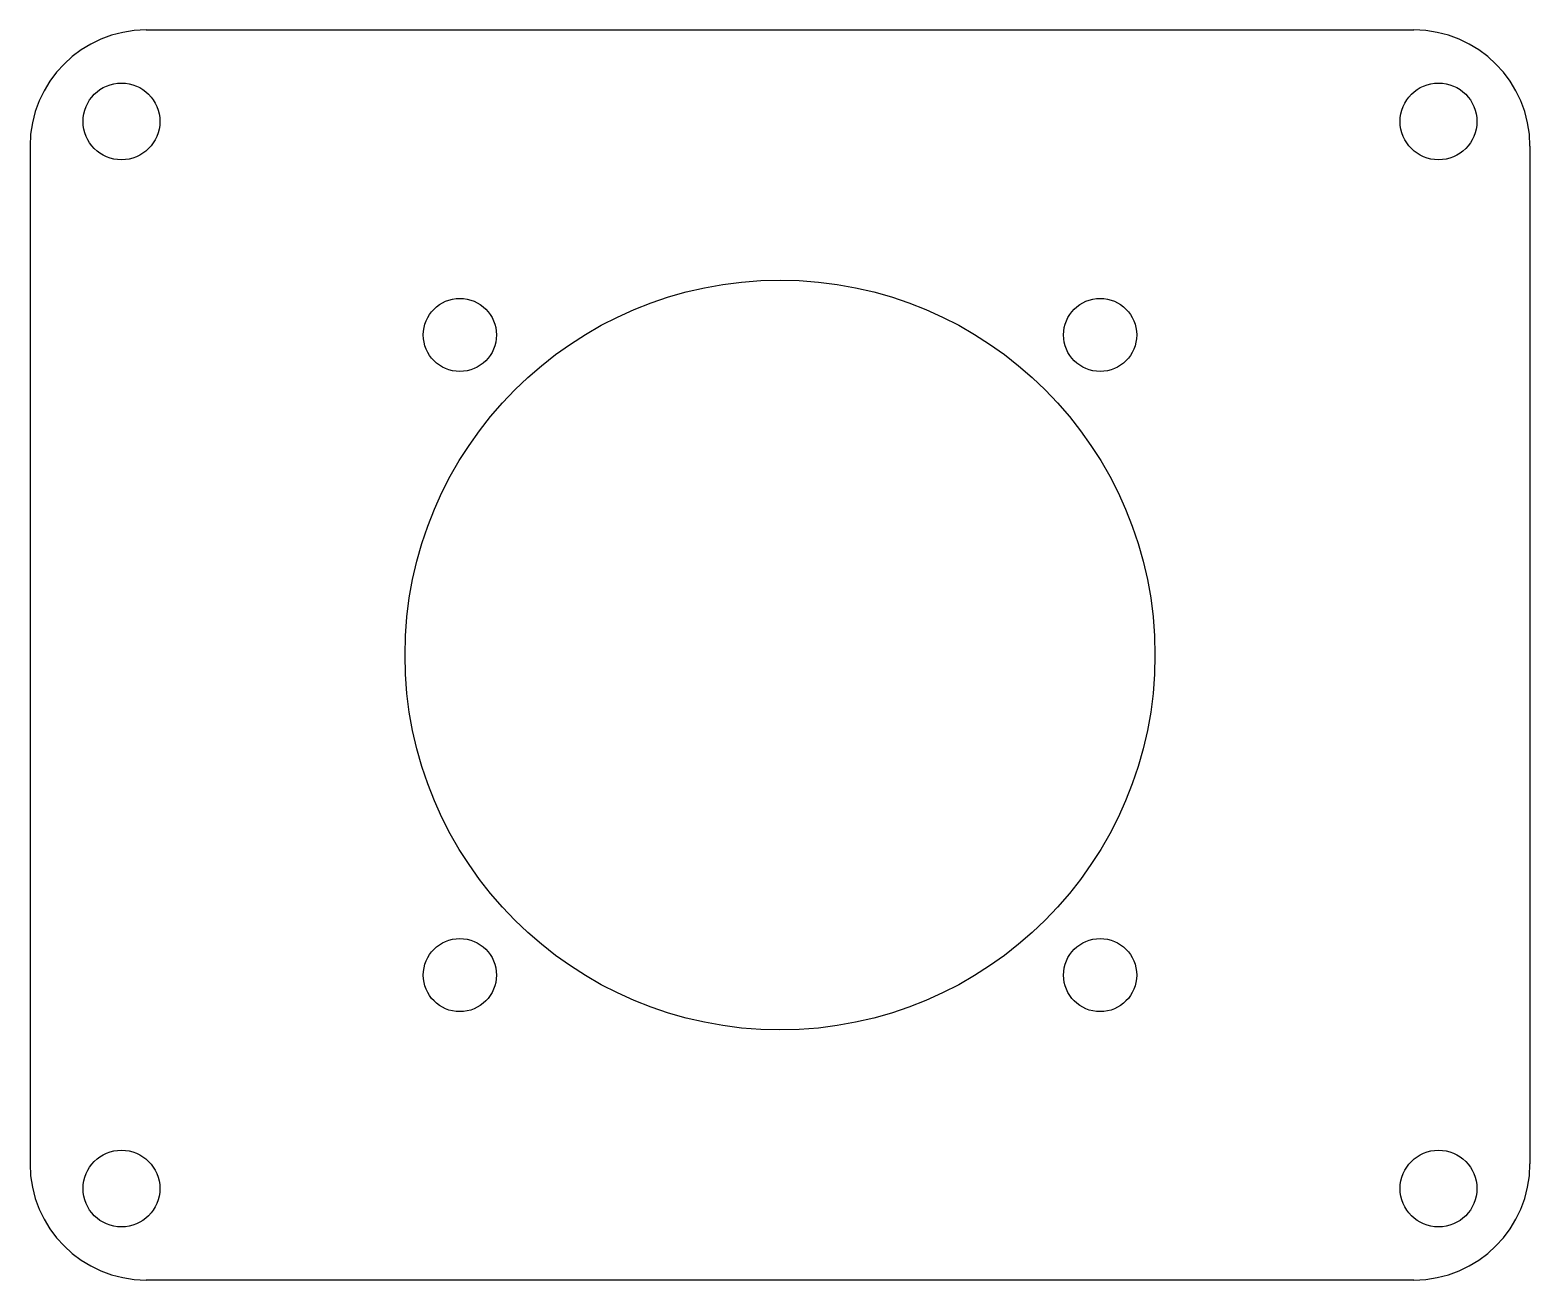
# Model space of a CAD drawing. Extents: x -41 to 41, y -67.9 to 0.5.
import ezdxf

# ---------------------------------------------------------------- set-up
doc = ezdxf.new("R2010")
doc.units = 0
doc.header["$MEASUREMENT"] = 0
doc.layers.add('MODELSKETCH_VISIBLE', color=7, linetype='CONTINUOUS')

msp = doc.modelspace()

# ---------------------------------------------------------------- linework, layer by layer
at = {"layer": 'MODELSKETCH_VISIBLE'}
for p, q in [((-34.65, 0.48), (34.65, 0.48)), ((-41, -5.87), (-41, -61.515)), ((-41, -5.87), (-41, -61.515)), ((41, -5.87), (41, -61.515)), ((34.65, -67.865), (-34.65, -67.865))]:
    msp.add_line(p, q, dxfattribs=at)
for centre, radius in [((-36, -4.52), 2.1), ((36, -4.52), 2.1), ((0, -33.693), 20.5), ((-17.5, -16.193), 2), ((17.5, -16.193), 2), ((-17.5, -51.193), 2), ((17.5, -51.193), 2), ((-36, -62.865), 2.1), ((36, -62.865), 2.1)]:
    msp.add_circle(centre, radius, dxfattribs=at)
for centre, start, end in [((-34.65, -5.87), 90, 180), ((34.65, -5.87), 0, 90), ((-34.65, -61.515), 180, 270), ((34.65, -61.515), 270, 0)]:
    msp.add_arc(centre, 6.35, start, end, dxfattribs=at)

doc.saveas('drawing.dxf')
